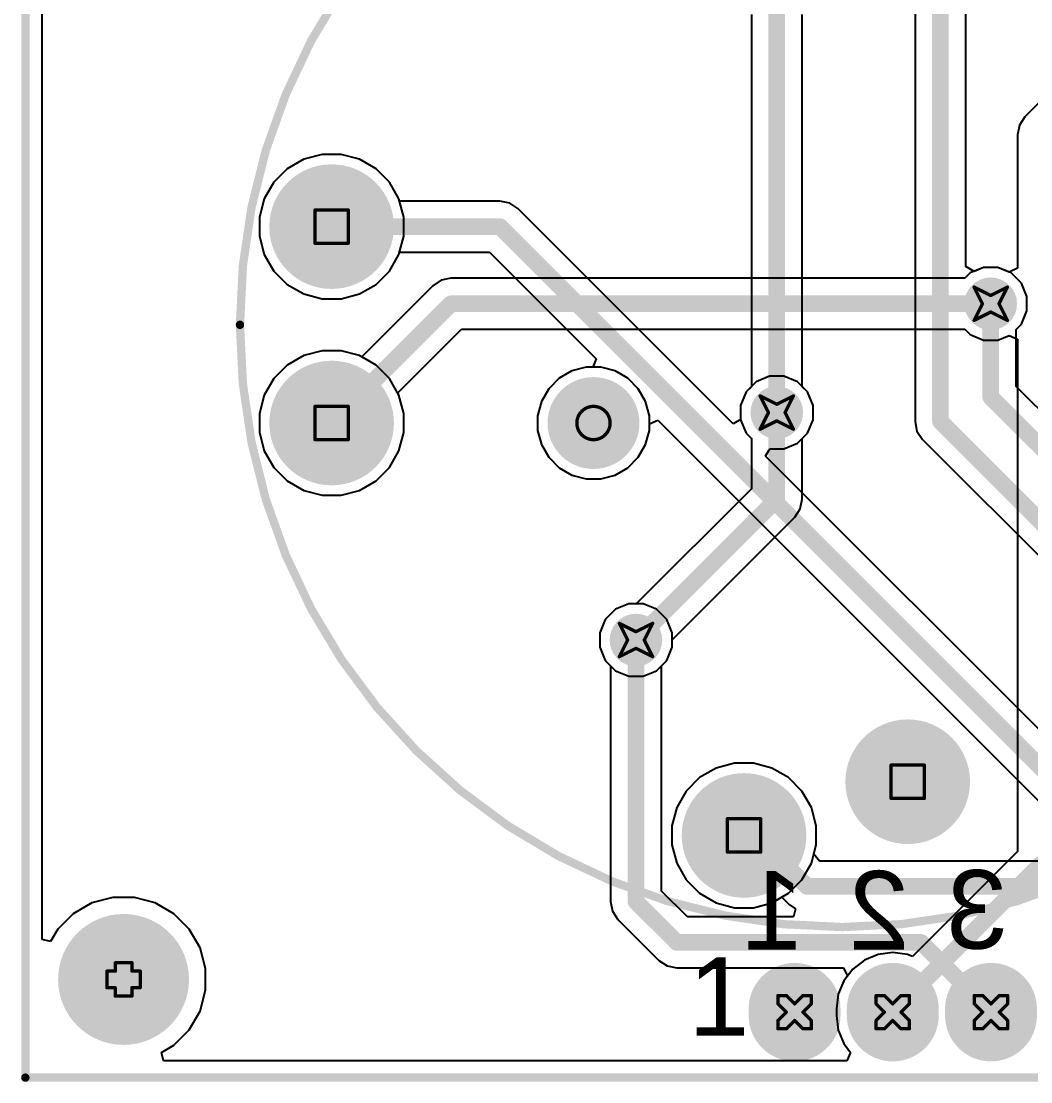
# Model space of a CAD drawing. Header units: inches. Extents: x 0 to 333, y -2 to 66.
# Drawn here: x -0.06 to 15.36, y -0.06 to 16.14 of the extents above; entities that cross this region are included whole.
import ezdxf

# ---------------------------------------------------------------- set-up
doc = ezdxf.new("R2010")
doc.units = ezdxf.units.IN
for name, color, linetype in [('Board Outline', 216, 'Continuous'), ('Bottom Layer', 5, 'Continuous'), ('Bottom Overlay', 54, 'Continuous'), ('Bottom Solder', 6, 'Continuous'), ('Drill Drawing', 1, 'Continuous'), ('Multi-Layer', 9, 'Continuous'), ('Pad Holes', 156, 'Continuous'), ('Top Layer', 1, 'Continuous'), ('Top Overlay', 2, 'Continuous'), ('Top Solder', 216, 'Continuous'), ('Via Holes', 16, 'Continuous')]:
    doc.layers.add(name, color=color, linetype=linetype)
doc.styles.add('Arial', font='', dxfattribs={"height": 0.2})
doc.styles.get('Arial').set_extended_font_data('Arial')

# ---------------------------------------------------------------- blocks, each defined once
blk = doc.blocks.new('RKJXT1F42001_2')
at = {"layer": 'Bottom Layer'}
h = blk.add_hatch(color=5, dxfattribs=at)
edge = h.paths.add_edge_path()
edge.add_arc((-7.8, 1.5), 0.85, 0, 360)
h = blk.add_hatch(color=5, dxfattribs=at)
edge = h.paths.add_edge_path()
edge.add_arc((-7.8, -1.5), 0.85, 0, 360)
h = blk.add_hatch(color=5, dxfattribs=at)
edge = h.paths.add_edge_path()
edge.add_arc((-3.8, -1.5), 0.6, 0, 360)
h = blk.add_hatch(color=5, dxfattribs=at)
edge = h.paths.add_edge_path()
edge.add_arc((1, -6.98), 0.85, 0, 360)
h = blk.add_hatch(color=5, dxfattribs=at)
edge = h.paths.add_edge_path()
edge.add_arc((-1.5, -7.8), 0.85, 0, 360)
at = {"layer": 'Bottom Solder'}
h = blk.add_hatch(color=6, dxfattribs=at)
edge = h.paths.add_edge_path()
edge.add_arc((-7.8, 1.5), 0.952, 0, 360)
h = blk.add_hatch(color=6, dxfattribs=at)
edge = h.paths.add_edge_path()
edge.add_arc((-7.8, -1.5), 0.952, 0, 360)
h = blk.add_hatch(color=6, dxfattribs=at)
edge = h.paths.add_edge_path()
edge.add_arc((-3.8, -1.5), 0.702, 0, 360)
h = blk.add_hatch(color=6, dxfattribs=at)
edge = h.paths.add_edge_path()
edge.add_arc((1, -6.98), 0.952, 0, 360)
h = blk.add_hatch(color=6, dxfattribs=at)
edge = h.paths.add_edge_path()
edge.add_arc((-1.5, -7.8), 0.952, 0, 360)
at = {"layer": 'Multi-Layer'}
h = blk.add_hatch(color=9, dxfattribs=at)
edge = h.paths.add_edge_path()
edge.add_arc((-7.8, 1.5), 0.85, 0, 360)
h = blk.add_hatch(color=9, dxfattribs=at)
edge = h.paths.add_edge_path()
edge.add_arc((-7.8, -1.5), 0.85, 0, 360)
h = blk.add_hatch(color=9, dxfattribs=at)
edge = h.paths.add_edge_path()
edge.add_arc((-3.8, -1.5), 0.6, 0, 360)
h = blk.add_hatch(color=9, dxfattribs=at)
edge = h.paths.add_edge_path()
edge.add_arc((1, -6.98), 0.85, 0, 360)
h = blk.add_hatch(color=9, dxfattribs=at)
edge = h.paths.add_edge_path()
edge.add_arc((-1.5, -7.8), 0.85, 0, 360)
at = {"layer": 'Pad Holes'}
h = blk.add_hatch(color=7, dxfattribs=at)
edge = h.paths.add_edge_path()
edge.add_arc((-7.8, 1.5), 0.6, 0, 360)
h = blk.add_hatch(color=7, dxfattribs=at)
edge = h.paths.add_edge_path()
edge.add_arc((-7.8, -1.5), 0.6, 0, 360)
h = blk.add_hatch(color=7, dxfattribs=at)
edge = h.paths.add_edge_path()
edge.add_arc((-3.8, -1.5), 0.6, 0, 360)
h = blk.add_hatch(color=7, dxfattribs=at)
edge = h.paths.add_edge_path()
edge.add_arc((1, -6.98), 0.6, 0, 360)
h = blk.add_hatch(color=7, dxfattribs=at)
edge = h.paths.add_edge_path()
edge.add_arc((-1.5, -7.8), 0.6, 0, 360)
at = {"layer": 'Top Layer'}
h = blk.add_hatch(color=1, dxfattribs=at)
edge = h.paths.add_edge_path()
edge.add_arc((-7.8, 1.5), 0.85, 0, 360)
h = blk.add_hatch(color=1, dxfattribs=at)
edge = h.paths.add_edge_path()
edge.add_arc((-7.8, -1.5), 0.85, 0, 360)
h = blk.add_hatch(color=1, dxfattribs=at)
edge = h.paths.add_edge_path()
edge.add_arc((-3.8, -1.5), 0.6, 0, 360)
h = blk.add_hatch(color=1, dxfattribs=at)
edge = h.paths.add_edge_path()
edge.add_arc((1, -6.98), 0.85, 0, 360)
h = blk.add_hatch(color=1, dxfattribs=at)
edge = h.paths.add_edge_path()
edge.add_arc((-1.5, -7.8), 0.85, 0, 360)
at = {"layer": 'Top Solder'}
h = blk.add_hatch(color=216, dxfattribs=at)
edge = h.paths.add_edge_path()
edge.add_arc((-7.8, 1.5), 0.952, 0, 360)
h = blk.add_hatch(color=216, dxfattribs=at)
edge = h.paths.add_edge_path()
edge.add_arc((-7.8, -1.5), 0.952, 0, 360)
h = blk.add_hatch(color=216, dxfattribs=at)
edge = h.paths.add_edge_path()
edge.add_arc((-3.8, -1.5), 0.702, 0, 360)
h = blk.add_hatch(color=216, dxfattribs=at)
edge = h.paths.add_edge_path()
edge.add_arc((1, -6.98), 0.952, 0, 360)
h = blk.add_hatch(color=216, dxfattribs=at)
edge = h.paths.add_edge_path()
edge.add_arc((-1.5, -7.8), 0.952, 0, 360)
at = {"layer": 'Top Overlay'}
for points, const_width in [([(9.2, 0, 1), (-9.2, 0, 1)], 0.127), ([(-9.232, 0, 1), (-9.168, 0, 1)], 0.0635)]:
    blk.add_lwpolyline(points, format="xyb", close=True, dxfattribs=dict(at, const_width=const_width))
blk = doc.blocks.new('0_5___T____P___6')
at = {"layer": 'Bottom Layer'}
h = blk.add_hatch(color=5, dxfattribs=at)
edge = h.paths.add_edge_path()
edge.add_arc((0, -0.05), 0.6, 180, 360)
edge.add_line((0.6, -0.05), (0.6, 0.05))
edge.add_arc((0, 0.05), 0.6, 0, 180)
edge.add_line((-0.6, 0.05), (-0.6, -0.05))
at = {"layer": 'Bottom Solder'}
h = blk.add_hatch(color=6, dxfattribs=at)
edge = h.paths.add_edge_path()
edge.add_arc((0, -0.05), 0.702, 180, 360)
edge.add_line((0.702, -0.05), (0.702, 0.05))
edge.add_arc((0, 0.05), 0.702, 0, 180)
edge.add_line((-0.702, 0.05), (-0.702, -0.05))
at = {"layer": 'Multi-Layer'}
h = blk.add_hatch(color=9, dxfattribs=at)
edge = h.paths.add_edge_path()
edge.add_arc((0, -0.05), 0.6, 180, 360)
edge.add_line((0.6, -0.05), (0.6, 0.05))
edge.add_arc((0, 0.05), 0.6, 0, 180)
edge.add_line((-0.6, 0.05), (-0.6, -0.05))
at = {"layer": 'Pad Holes'}
h = blk.add_hatch(color=7, dxfattribs=at)
edge = h.paths.add_edge_path()
edge.add_arc((0, 0), 0.4, 0, 360)
at = {"layer": 'Top Layer'}
h = blk.add_hatch(color=1, dxfattribs=at)
edge = h.paths.add_edge_path()
edge.add_arc((0, -0.05), 0.6, 180, 360)
edge.add_line((0.6, -0.05), (0.6, 0.05))
edge.add_arc((0, 0.05), 0.6, 0, 180)
edge.add_line((-0.6, 0.05), (-0.6, -0.05))
at = {"layer": 'Top Solder'}
h = blk.add_hatch(color=216, dxfattribs=at)
edge = h.paths.add_edge_path()
edge.add_arc((0, -0.05), 0.702, 180, 360)
edge.add_line((0.702, -0.05), (0.702, 0.05))
edge.add_arc((0, 0.05), 0.702, 0, 180)
edge.add_line((-0.702, 0.05), (-0.702, -0.05))
blk = doc.blocks.new('0_5___T____P___7')
at = {"layer": 'Bottom Layer'}
h = blk.add_hatch(color=5, dxfattribs=at)
edge = h.paths.add_edge_path()
edge.add_arc((0, -0.05), 0.6, 180, 360)
edge.add_line((0.6, -0.05), (0.6, 0.05))
edge.add_arc((0, 0.05), 0.6, 0, 180)
edge.add_line((-0.6, 0.05), (-0.6, -0.05))
at = {"layer": 'Bottom Solder'}
h = blk.add_hatch(color=6, dxfattribs=at)
edge = h.paths.add_edge_path()
edge.add_arc((0, -0.05), 0.702, 180, 360)
edge.add_line((0.702, -0.05), (0.702, 0.05))
edge.add_arc((0, 0.05), 0.702, 0, 180)
edge.add_line((-0.702, 0.05), (-0.702, -0.05))
at = {"layer": 'Multi-Layer'}
h = blk.add_hatch(color=9, dxfattribs=at)
edge = h.paths.add_edge_path()
edge.add_arc((0, -0.05), 0.6, 180, 360)
edge.add_line((0.6, -0.05), (0.6, 0.05))
edge.add_arc((0, 0.05), 0.6, 0, 180)
edge.add_line((-0.6, 0.05), (-0.6, -0.05))
at = {"layer": 'Pad Holes'}
h = blk.add_hatch(color=7, dxfattribs=at)
edge = h.paths.add_edge_path()
edge.add_arc((0, 0), 0.4, 0, 360)
at = {"layer": 'Top Layer'}
h = blk.add_hatch(color=1, dxfattribs=at)
edge = h.paths.add_edge_path()
edge.add_arc((0, -0.05), 0.6, 180, 360)
edge.add_line((0.6, -0.05), (0.6, 0.05))
edge.add_arc((0, 0.05), 0.6, 0, 180)
edge.add_line((-0.6, 0.05), (-0.6, -0.05))
at = {"layer": 'Top Solder'}
h = blk.add_hatch(color=216, dxfattribs=at)
edge = h.paths.add_edge_path()
edge.add_arc((0, -0.05), 0.702, 180, 360)
edge.add_line((0.702, -0.05), (0.702, 0.05))
edge.add_arc((0, 0.05), 0.702, 0, 180)
edge.add_line((-0.702, 0.05), (-0.702, -0.05))
blk = doc.blocks.new('0_5___T____P___8')
at = {"layer": 'Bottom Layer'}
h = blk.add_hatch(color=5, dxfattribs=at)
edge = h.paths.add_edge_path()
edge.add_arc((0, -0.05), 0.6, 180, 360)
edge.add_line((0.6, -0.05), (0.6, 0.05))
edge.add_arc((0, 0.05), 0.6, 0, 180)
edge.add_line((-0.6, 0.05), (-0.6, -0.05))
at = {"layer": 'Bottom Solder'}
h = blk.add_hatch(color=6, dxfattribs=at)
edge = h.paths.add_edge_path()
edge.add_arc((0, -0.05), 0.702, 180, 360)
edge.add_line((0.702, -0.05), (0.702, 0.05))
edge.add_arc((0, 0.05), 0.702, 0, 180)
edge.add_line((-0.702, 0.05), (-0.702, -0.05))
at = {"layer": 'Multi-Layer'}
h = blk.add_hatch(color=9, dxfattribs=at)
edge = h.paths.add_edge_path()
edge.add_arc((0, -0.05), 0.6, 180, 360)
edge.add_line((0.6, -0.05), (0.6, 0.05))
edge.add_arc((0, 0.05), 0.6, 0, 180)
edge.add_line((-0.6, 0.05), (-0.6, -0.05))
at = {"layer": 'Pad Holes'}
h = blk.add_hatch(color=7, dxfattribs=at)
edge = h.paths.add_edge_path()
edge.add_arc((0, 0), 0.4, 0, 360)
at = {"layer": 'Top Layer'}
h = blk.add_hatch(color=1, dxfattribs=at)
edge = h.paths.add_edge_path()
edge.add_arc((0, -0.05), 0.6, 180, 360)
edge.add_line((0.6, -0.05), (0.6, 0.05))
edge.add_arc((0, 0.05), 0.6, 0, 180)
edge.add_line((-0.6, 0.05), (-0.6, -0.05))
at = {"layer": 'Top Solder'}
h = blk.add_hatch(color=216, dxfattribs=at)
edge = h.paths.add_edge_path()
edge.add_arc((0, -0.05), 0.702, 180, 360)
edge.add_line((0.702, -0.05), (0.702, 0.05))
edge.add_arc((0, 0.05), 0.702, 0, 180)
edge.add_line((-0.702, 0.05), (-0.702, -0.05))

msp = doc.modelspace()

# ---------------------------------------------------------------- hatches: boundary and pattern name
at = {"layer": 'Bottom Layer'}
h = msp.add_hatch(color=5, dxfattribs=at)
edge = h.paths.add_edge_path()
edge.add_arc((14.746, 11.822), 0.3, 0, 360)
h = msp.add_hatch(color=5, dxfattribs=at)
edge = h.paths.add_edge_path()
edge.add_arc((11.478, 10.16), 0.3, 0, 360)
h = msp.add_hatch(color=5, dxfattribs=at)
edge = h.paths.add_edge_path()
edge.add_arc((9.327, 6.685), 0.3, 0, 360)
at = {"layer": 'Bottom Solder'}
h = msp.add_hatch(color=6, dxfattribs=at)
edge = h.paths.add_edge_path()
edge.add_arc((14.746, 11.822), 0.402, 0, 360)
h = msp.add_hatch(color=6, dxfattribs=at)
edge = h.paths.add_edge_path()
edge.add_arc((11.478, 10.16), 0.402, 0, 360)
h = msp.add_hatch(color=6, dxfattribs=at)
edge = h.paths.add_edge_path()
edge.add_arc((9.327, 6.685), 0.402, 0, 360)
h = msp.add_hatch(color=6, dxfattribs=at)
edge = h.paths.add_edge_path()
edge.add_arc((1.5, 0.738), 0.102, 180, 360)
edge.add_line((1.602, 0.738), (1.602, 2.262))
edge.add_arc((1.5, 2.262), 0.102, 0, 180)
edge.add_line((1.398, 2.262), (1.398, 0.738))
at = {"layer": 'Pad Holes'}
h = msp.add_hatch(color=7, dxfattribs=at)
edge = h.paths.add_edge_path()
edge.add_arc((1.5, 1.5), 1, 0, 360)
at = {"layer": 'Top Layer'}
h = msp.add_hatch(color=1, dxfattribs=at)
edge = h.paths.add_edge_path()
edge.add_arc((14.746, 11.822), 0.3, 0, 360)
h = msp.add_hatch(color=1, dxfattribs=at)
edge = h.paths.add_edge_path()
edge.add_arc((11.478, 10.16), 0.3, 0, 360)
h = msp.add_hatch(color=1, dxfattribs=at)
edge = h.paths.add_edge_path()
edge.add_arc((9.327, 6.685), 0.3, 0, 360)
at = {"layer": 'Top Solder'}
h = msp.add_hatch(color=216, dxfattribs=at)
edge = h.paths.add_edge_path()
edge.add_arc((14.746, 11.822), 0.402, 0, 360)
h = msp.add_hatch(color=216, dxfattribs=at)
edge = h.paths.add_edge_path()
edge.add_arc((11.478, 10.16), 0.402, 0, 360)
h = msp.add_hatch(color=216, dxfattribs=at)
edge = h.paths.add_edge_path()
edge.add_arc((9.327, 6.685), 0.402, 0, 360)
h = msp.add_hatch(color=216, dxfattribs=at)
edge = h.paths.add_edge_path()
edge.add_arc((1.5, 0.738), 0.102, 180, 360)
edge.add_line((1.602, 0.738), (1.602, 2.262))
edge.add_arc((1.5, 2.262), 0.102, 0, 180)
edge.add_line((1.398, 2.262), (1.398, 0.738))
at = {"layer": 'Via Holes'}
h = msp.add_hatch(color=7, dxfattribs=at)
edge = h.paths.add_edge_path()
edge.add_arc((14.746, 11.822), 0.15, 0, 360)
h = msp.add_hatch(color=7, dxfattribs=at)
edge = h.paths.add_edge_path()
edge.add_arc((11.478, 10.16), 0.15, 0, 360)
h = msp.add_hatch(color=7, dxfattribs=at)
edge = h.paths.add_edge_path()
edge.add_arc((9.327, 6.685), 0.15, 0, 360)

# ---------------------------------------------------------------- linework, layer by layer
at = {"layer": 'Board Outline', "const_width": 0.127}
for points in [[(0, 0), (0, 23)], [(0, 0), (37, 0)]]:
    msp.add_lwpolyline(points, dxfattribs=at)
at = {"layer": 'Board Outline', "const_width": 0.0635}
msp.add_lwpolyline([(-0.032, 0, 1), (0.032, 0, 1)], format="xyb", close=True, dxfattribs=at)
msp.add_lwpolyline([(-0.032, 0, 1), (0.032, 0, 1)], format="xyb", close=True, dxfattribs=at)
at = {"layer": 'Bottom Layer'}
for p, q in [((0.259, 2.112), (0.259, 20.888)), ((16.87, 16.277), (15.268, 14.675)), ((15.268, 14.675), (15.184, 14.549)), ((15.184, 14.549), (15.155, 14.4)), ((15.155, 14.4), (15.155, 12.363)), ((4.533, 14.104), (4.252, 14.029)), ((4.823, 14.104), (4.533, 14.104)), ((5.104, 14.029), (4.823, 14.104)), ((4.252, 14.029), (4, 13.883)), ((5.356, 13.883), (5.104, 14.029)), ((4, 13.883), (3.795, 13.678)), ((5.562, 13.678), (5.356, 13.883)), ((3.795, 13.678), (3.649, 13.426)), ((5.707, 13.426), (5.562, 13.678)), ((3.649, 13.426), (3.574, 13.145)), ((5.782, 13.145), (5.707, 13.426)), ((3.574, 13.145), (3.574, 12.855)), ((5.782, 12.855), (5.782, 13.145)), ((3.574, 12.855), (3.649, 12.574)), ((5.707, 12.574), (5.782, 12.855)), ((3.649, 12.574), (3.795, 12.322)), ((5.562, 12.322), (5.707, 12.574)), ((3.795, 12.322), (4, 12.117)), ((5.356, 12.117), (5.562, 12.322)), ((14.636, 12.376), (14.432, 12.292)), ((14.856, 12.376), (14.636, 12.376)), ((15.028, 12.305), (14.856, 12.376)), ((15.155, 12.363), (15.028, 12.305)), ((6.352, 12.181), (6.226, 12.097)), ((6.5, 12.211), (6.352, 12.181)), ((14.351, 12.211), (6.5, 12.211)), ((14.432, 12.292), (14.351, 12.211)), ((4, 12.117), (4.252, 11.971)), ((5.104, 11.971), (5.356, 12.117)), ((6.226, 12.097), (5.138, 11.009)), ((4.252, 11.971), (4.533, 11.896)), ((4.533, 11.896), (4.823, 11.896)), ((4.823, 11.896), (5.104, 11.971)), ((5.687, 10.46), (6.661, 11.434)), ((6.661, 11.434), (14.351, 11.434)), ((14.351, 11.434), (14.432, 11.352)), ((14.432, 11.352), (14.636, 11.268)), ((14.636, 11.268), (14.856, 11.268)), ((14.856, 11.268), (15.028, 11.339)), ((15.028, 11.339), (15.155, 11.281)), ((15.155, 11.281), (15.155, 3.454)), ((4.252, 11.029), (4, 10.883)), ((4.533, 11.104), (4.252, 11.029)), ((4.823, 11.104), (4.533, 11.104)), ((5.104, 11.029), (4.823, 11.104)), ((5.138, 11.009), (5.104, 11.029)), ((4, 10.883), (3.795, 10.678)), ((8.348, 10.796), (8.154, 10.683)), ((8.566, 10.854), (8.348, 10.796)), ((8.791, 10.854), (8.566, 10.854)), ((9.008, 10.796), (8.791, 10.854)), ((9.202, 10.683), (9.008, 10.796)), ((11.368, 10.714), (11.164, 10.63)), ((11.588, 10.714), (11.368, 10.714)), ((11.792, 10.63), (11.588, 10.714)), ((3.795, 10.678), (3.649, 10.426)), ((8.154, 10.683), (7.995, 10.524)), ((9.361, 10.524), (9.202, 10.683)), ((11.164, 10.63), (11.008, 10.474)), ((11.948, 10.474), (11.792, 10.63)), ((3.649, 10.426), (3.574, 10.145)), ((5.707, 10.426), (5.687, 10.46)), ((5.782, 10.145), (5.707, 10.426)), ((7.995, 10.524), (7.882, 10.33)), ((9.474, 10.33), (9.361, 10.524)), ((11.008, 10.474), (10.924, 10.27)), ((12.032, 10.27), (11.948, 10.474)), ((7.882, 10.33), (7.824, 10.112)), ((9.532, 10.112), (9.474, 10.33)), ((10.924, 10.27), (10.924, 10.05)), ((12.032, 10.05), (12.032, 10.27)), ((3.574, 10.145), (3.574, 9.855)), ((5.782, 9.855), (5.782, 10.145)), ((7.824, 10.112), (7.824, 9.888)), ((9.532, 9.888), (9.532, 10.112)), ((10.924, 10.05), (11.008, 9.846)), ((11.948, 9.846), (12.032, 10.05)), ((7.824, 9.888), (7.882, 9.67)), ((9.474, 9.67), (9.532, 9.888)), ((3.574, 9.855), (3.649, 9.574)), ((5.707, 9.574), (5.782, 9.855)), ((11.008, 9.846), (11.09, 9.765)), ((11.09, 9.765), (11.09, 8.997)), ((11.867, 9.765), (11.948, 9.846)), ((11.867, 8.836), (11.867, 9.765)), ((3.649, 9.574), (3.795, 9.322)), ((5.562, 9.322), (5.707, 9.574)), ((7.882, 9.67), (7.995, 9.476)), ((9.361, 9.476), (9.474, 9.67)), ((7.995, 9.476), (8.154, 9.317)), ((9.202, 9.317), (9.361, 9.476)), ((3.795, 9.322), (4, 9.117)), ((5.356, 9.117), (5.562, 9.322)), ((8.154, 9.317), (8.348, 9.204)), ((9.008, 9.204), (9.202, 9.317)), ((4, 9.117), (4.252, 8.971)), ((5.104, 8.971), (5.356, 9.117)), ((8.348, 9.204), (8.566, 9.146)), ((8.566, 9.146), (8.791, 9.146)), ((8.791, 9.146), (9.008, 9.204)), ((4.252, 8.971), (4.533, 8.896)), ((4.823, 8.896), (5.104, 8.971)), ((11.09, 8.997), (9.332, 7.239)), ((4.533, 8.896), (4.823, 8.896)), ((11.837, 8.687), (11.867, 8.836)), ((11.753, 8.561), (11.837, 8.687)), ((9.881, 6.69), (11.753, 8.561)), ((9.013, 7.155), (8.857, 6.999)), ((9.217, 7.239), (9.013, 7.155)), ((9.332, 7.239), (9.217, 7.239)), ((8.857, 6.999), (8.773, 6.795)), ((8.773, 6.795), (8.773, 6.575)), ((9.881, 6.575), (9.881, 6.69)), ((8.773, 6.575), (8.857, 6.371)), ((9.797, 6.371), (9.881, 6.575)), ((8.857, 6.371), (9.013, 6.215)), ((9.641, 6.215), (9.797, 6.371)), ((9.013, 6.215), (9.217, 6.131)), ((9.437, 6.131), (9.641, 6.215)), ((9.217, 6.131), (9.437, 6.131)), ((10.552, 4.729), (10.3, 4.583)), ((10.833, 4.804), (10.552, 4.729)), ((11.123, 4.804), (10.833, 4.804)), ((11.404, 4.729), (11.123, 4.804)), ((11.656, 4.583), (11.404, 4.729)), ((10.3, 4.583), (10.095, 4.378)), ((11.862, 4.378), (11.656, 4.583)), ((10.095, 4.378), (9.949, 4.126)), ((12.007, 4.126), (11.862, 4.378)), ((9.949, 4.126), (9.874, 3.845)), ((12.082, 3.845), (12.007, 4.126)), ((9.874, 3.845), (9.874, 3.555)), ((12.082, 3.555), (12.082, 3.845)), ((9.874, 3.555), (9.949, 3.274)), ((12.007, 3.274), (12.082, 3.555)), ((15.155, 3.454), (13.551, 1.85)), ((9.949, 3.274), (10.095, 3.022)), ((11.862, 3.022), (12.007, 3.274)), ((10.095, 3.022), (10.3, 2.817)), ((11.656, 2.817), (11.862, 3.022)), ((10.3, 2.817), (10.552, 2.671)), ((11.404, 2.671), (11.656, 2.817)), ((1.016, 2.669), (0.73, 2.503)), ((1.335, 2.754), (1.016, 2.669)), ((1.665, 2.754), (1.335, 2.754)), ((1.984, 2.669), (1.665, 2.754)), ((2.27, 2.503), (1.984, 2.669)), ((10.552, 2.671), (10.833, 2.596)), ((10.833, 2.596), (11.123, 2.596)), ((11.123, 2.596), (11.404, 2.671)), ((0.73, 2.503), (0.497, 2.27)), ((2.503, 2.27), (2.27, 2.503)), ((0.497, 2.27), (0.386, 2.078)), ((2.669, 1.984), (2.503, 2.27)), ((0.386, 2.078), (0.259, 2.112)), ((2.754, 1.665), (2.669, 1.984)), ((12.819, 1.796), (12.641, 1.659)), ((13.027, 1.882), (12.819, 1.796)), ((13.25, 1.911), (13.027, 1.882)), ((13.473, 1.882), (13.25, 1.911)), ((13.551, 1.85), (13.473, 1.882)), ((2.754, 1.335), (2.754, 1.665)), ((12.641, 1.659), (12.504, 1.481)), ((12.504, 1.481), (12.418, 1.273)), ((2.669, 1.016), (2.754, 1.335)), ((12.418, 1.273), (12.389, 1.05)), ((2.503, 0.73), (2.669, 1.016)), ((12.389, 1.05), (12.389, 0.95)), ((12.389, 0.95), (12.418, 0.727)), ((2.27, 0.497), (2.503, 0.73)), ((12.418, 0.727), (12.504, 0.519)), ((2.078, 0.386), (2.27, 0.497)), ((12.504, 0.519), (12.606, 0.386)), ((2.112, 0.259), (2.078, 0.386)), ((12.606, 0.386), (12.548, 0.259)), ((12.548, 0.259), (2.112, 0.259))]:
    msp.add_line(p, q, dxfattribs=at)
at = {"layer": 'Bottom Layer', "const_width": 0.254}
for points in [[(4.678, 10), (6.5, 11.822)], [(6.5, 11.822), (14.746, 11.822)], [(11.478, 8.836), (11.478, 10.16)], [(9.327, 6.685), (11.478, 8.836)], [(13.25, 1), (15.543, 3.293)]]:
    msp.add_lwpolyline(points, dxfattribs=at)
at = {"layer": 'Bottom Layer', "const_width": 0.127}
for points in [[(6.437, 11.822, 1), (6.564, 11.822, 1)], [(6.437, 11.822, 1), (6.564, 11.822, 1)], [(14.682, 11.822, 1), (14.809, 11.822, 1)], [(11.415, 10.16, 1), (11.542, 10.16, 1)], [(4.615, 10, 1), (4.742, 10, 1)], [(11.415, 8.836, 1), (11.542, 8.836, 1)], [(11.415, 8.836, 1), (11.542, 8.836, 1)], [(9.263, 6.685, 1), (9.39, 6.685, 1)], [(13.186, 1, 1), (13.313, 1, 1)]]:
    msp.add_lwpolyline(points, format="xyb", close=True, dxfattribs=at)
at = {"layer": 'Drill Drawing', "const_width": 0.0508}
for points in [[(4.424, 13.254), (4.932, 13.254)], [(4.424, 12.746), (4.424, 13.254)], [(4.932, 12.746), (4.932, 13.254)], [(4.424, 12.746), (4.932, 12.746)], [(14.492, 12.076), (14.746, 11.949)], [(14.492, 12.076), (14.619, 11.822)], [(14.746, 11.949), (15, 12.076)], [(14.873, 11.822), (15, 12.076)], [(14.492, 11.568), (14.619, 11.822)], [(14.873, 11.822), (15, 11.568)], [(14.492, 11.568), (14.746, 11.695)], [(14.746, 11.695), (15, 11.568)], [(11.224, 10.414), (11.478, 10.287)], [(11.224, 10.414), (11.351, 10.16)], [(11.478, 10.287), (11.732, 10.414)], [(11.605, 10.16), (11.732, 10.414)], [(4.424, 10.254), (4.932, 10.254)], [(4.424, 9.746), (4.424, 10.254)], [(4.932, 9.746), (4.932, 10.254)], [(11.224, 9.906), (11.351, 10.16)], [(11.224, 9.906), (11.478, 10.033)], [(11.478, 10.033), (11.732, 9.906)], [(11.605, 10.16), (11.732, 9.906)], [(4.424, 9.746), (4.932, 9.746)], [(9.073, 6.939), (9.327, 6.812)], [(9.073, 6.939), (9.2, 6.685)], [(9.327, 6.812), (9.581, 6.939)], [(9.454, 6.685), (9.581, 6.939)], [(9.073, 6.431), (9.2, 6.685)], [(9.454, 6.685), (9.581, 6.431)], [(9.073, 6.431), (9.327, 6.558)], [(9.327, 6.558), (9.581, 6.431)], [(13.224, 4.774), (13.732, 4.774)], [(13.224, 4.266), (13.224, 4.774)], [(13.732, 4.266), (13.732, 4.774)], [(13.224, 4.266), (13.732, 4.266)], [(10.724, 3.954), (11.232, 3.954)], [(10.724, 3.446), (10.724, 3.954)], [(11.232, 3.446), (11.232, 3.954)], [(10.724, 3.446), (11.232, 3.446)], [(1.246, 1.373), (1.246, 1.627)], [(1.246, 1.627), (1.373, 1.627)], [(1.373, 1.627), (1.373, 1.754)], [(1.373, 1.754), (1.627, 1.754)], [(1.627, 1.627), (1.627, 1.754)], [(1.627, 1.627), (1.754, 1.627)], [(1.754, 1.373), (1.754, 1.627)], [(1.246, 1.373), (1.373, 1.373)], [(1.373, 1.246), (1.373, 1.373)], [(1.627, 1.373), (1.754, 1.373)], [(1.627, 1.246), (1.627, 1.373)], [(1.373, 1.246), (1.627, 1.246)], [(11.496, 1.127), (11.496, 1.254)], [(11.496, 1.254), (11.623, 1.254)], [(11.496, 1.127), (11.623, 1)], [(11.623, 1.254), (11.75, 1.127)], [(11.75, 1.127), (11.877, 1.254)], [(11.877, 1.254), (12.004, 1.254)], [(11.877, 1), (12.004, 1.127)], [(12.004, 1.127), (12.004, 1.254)], [(12.996, 1.127), (12.996, 1.254)], [(12.996, 1.254), (13.123, 1.254)], [(12.996, 1.127), (13.123, 1)], [(13.123, 1.254), (13.25, 1.127)], [(13.25, 1.127), (13.377, 1.254)], [(13.377, 1.254), (13.504, 1.254)], [(13.377, 1), (13.504, 1.127)], [(13.504, 1.127), (13.504, 1.254)], [(14.496, 1.127), (14.496, 1.254)], [(14.496, 1.254), (14.623, 1.254)], [(14.496, 1.127), (14.623, 1)], [(14.623, 1.254), (14.75, 1.127)], [(14.75, 1.127), (14.877, 1.254)], [(14.877, 1.254), (15.004, 1.254)], [(14.877, 1), (15.004, 1.127)], [(15.004, 1.127), (15.004, 1.254)], [(11.496, 0.873), (11.623, 1)], [(11.877, 1), (12.004, 0.873)], [(12.996, 0.873), (13.123, 1)], [(13.377, 1), (13.504, 0.873)], [(14.496, 0.873), (14.623, 1)], [(14.877, 1), (15.004, 0.873)], [(11.496, 0.746), (11.496, 0.873)], [(11.623, 0.746), (11.75, 0.873)], [(11.75, 0.873), (11.877, 0.746)], [(12.004, 0.746), (12.004, 0.873)], [(12.996, 0.746), (12.996, 0.873)], [(13.123, 0.746), (13.25, 0.873)], [(13.25, 0.873), (13.377, 0.746)], [(13.504, 0.746), (13.504, 0.873)], [(14.496, 0.746), (14.496, 0.873)], [(14.623, 0.746), (14.75, 0.873)], [(14.75, 0.873), (14.877, 0.746)], [(15.004, 0.746), (15.004, 0.873)], [(11.496, 0.746), (11.623, 0.746)], [(11.877, 0.746), (12.004, 0.746)], [(12.996, 0.746), (13.123, 0.746)], [(13.377, 0.746), (13.504, 0.746)], [(14.496, 0.746), (14.623, 0.746)], [(14.877, 0.746), (15.004, 0.746)]]:
    msp.add_lwpolyline(points, dxfattribs=at)
at = {"layer": 'Drill Drawing'}
for points, const_width in [([(4.411, 13.254, 1), (4.437, 13.254, 1)], 0.0254), ([(4.411, 13.254, 1), (4.437, 13.254, 1)], 0.0254), ([(4.919, 13.254, 1), (4.945, 13.254, 1)], 0.0254), ([(4.919, 13.254, 1), (4.945, 13.254, 1)], 0.0254), ([(4.411, 12.746, 1), (4.437, 12.746, 1)], 0.0254), ([(4.411, 12.746, 1), (4.437, 12.746, 1)], 0.0254), ([(4.919, 12.746, 1), (4.945, 12.746, 1)], 0.0254), ([(4.919, 12.746, 1), (4.945, 12.746, 1)], 0.0254), ([(14.479, 12.076, 1), (14.505, 12.076, 1)], 0.0254), ([(14.479, 12.076, 1), (14.505, 12.076, 1)], 0.0254), ([(14.987, 12.076, 1), (15.013, 12.076, 1)], 0.0254), ([(14.987, 12.076, 1), (15.013, 12.076, 1)], 0.0254), ([(14.606, 11.822, 1), (14.632, 11.822, 1)], 0.0254), ([(14.606, 11.822, 1), (14.632, 11.822, 1)], 0.0254), ([(14.733, 11.949, 1), (14.759, 11.949, 1)], 0.0254), ([(14.733, 11.949, 1), (14.759, 11.949, 1)], 0.0254), ([(14.86, 11.822, 1), (14.886, 11.822, 1)], 0.0254), ([(14.86, 11.822, 1), (14.886, 11.822, 1)], 0.0254), ([(14.733, 11.695, 1), (14.759, 11.695, 1)], 0.0254), ([(14.733, 11.695, 1), (14.759, 11.695, 1)], 0.0254), ([(14.479, 11.568, 1), (14.505, 11.568, 1)], 0.0254), ([(14.479, 11.568, 1), (14.505, 11.568, 1)], 0.0254), ([(14.987, 11.568, 1), (15.013, 11.568, 1)], 0.0254), ([(14.987, 11.568, 1), (15.013, 11.568, 1)], 0.0254), ([(11.211, 10.414, 1), (11.237, 10.414, 1)], 0.0254), ([(11.211, 10.414, 1), (11.237, 10.414, 1)], 0.0254), ([(11.719, 10.414, 1), (11.745, 10.414, 1)], 0.0254), ([(11.719, 10.414, 1), (11.745, 10.414, 1)], 0.0254), ([(4.411, 10.254, 1), (4.437, 10.254, 1)], 0.0254), ([(4.411, 10.254, 1), (4.437, 10.254, 1)], 0.0254), ([(4.919, 10.254, 1), (4.945, 10.254, 1)], 0.0254), ([(4.919, 10.254, 1), (4.945, 10.254, 1)], 0.0254), ([(8.932, 10, 1), (8.424, 10, 1)], 0.0508), ([(11.465, 10.287, 1), (11.491, 10.287, 1)], 0.0254), ([(11.465, 10.287, 1), (11.491, 10.287, 1)], 0.0254), ([(11.338, 10.16, 1), (11.364, 10.16, 1)], 0.0254), ([(11.338, 10.16, 1), (11.364, 10.16, 1)], 0.0254), ([(11.465, 10.033, 1), (11.491, 10.033, 1)], 0.0254), ([(11.465, 10.033, 1), (11.491, 10.033, 1)], 0.0254), ([(11.592, 10.16, 1), (11.618, 10.16, 1)], 0.0254), ([(11.592, 10.16, 1), (11.618, 10.16, 1)], 0.0254), ([(8.411, 10, 1), (8.437, 10, 1)], 0.0254), ([(8.919, 10, 1), (8.945, 10, 1)], 0.0254), ([(11.211, 9.906, 1), (11.237, 9.906, 1)], 0.0254), ([(11.211, 9.906, 1), (11.237, 9.906, 1)], 0.0254), ([(11.719, 9.906, 1), (11.745, 9.906, 1)], 0.0254), ([(11.719, 9.906, 1), (11.745, 9.906, 1)], 0.0254), ([(4.411, 9.746, 1), (4.437, 9.746, 1)], 0.0254), ([(4.411, 9.746, 1), (4.437, 9.746, 1)], 0.0254), ([(4.919, 9.746, 1), (4.945, 9.746, 1)], 0.0254), ([(4.919, 9.746, 1), (4.945, 9.746, 1)], 0.0254), ([(9.06, 6.939, 1), (9.086, 6.939, 1)], 0.0254), ([(9.06, 6.939, 1), (9.086, 6.939, 1)], 0.0254), ([(9.314, 6.812, 1), (9.34, 6.812, 1)], 0.0254), ([(9.314, 6.812, 1), (9.34, 6.812, 1)], 0.0254), ([(9.568, 6.939, 1), (9.594, 6.939, 1)], 0.0254), ([(9.568, 6.939, 1), (9.594, 6.939, 1)], 0.0254), ([(9.187, 6.685, 1), (9.213, 6.685, 1)], 0.0254), ([(9.187, 6.685, 1), (9.213, 6.685, 1)], 0.0254), ([(9.441, 6.685, 1), (9.467, 6.685, 1)], 0.0254), ([(9.441, 6.685, 1), (9.467, 6.685, 1)], 0.0254), ([(9.314, 6.558, 1), (9.34, 6.558, 1)], 0.0254), ([(9.314, 6.558, 1), (9.34, 6.558, 1)], 0.0254), ([(9.06, 6.431, 1), (9.086, 6.431, 1)], 0.0254), ([(9.06, 6.431, 1), (9.086, 6.431, 1)], 0.0254), ([(9.568, 6.431, 1), (9.594, 6.431, 1)], 0.0254), ([(9.568, 6.431, 1), (9.594, 6.431, 1)], 0.0254), ([(13.211, 4.774, 1), (13.237, 4.774, 1)], 0.0254), ([(13.211, 4.774, 1), (13.237, 4.774, 1)], 0.0254), ([(13.719, 4.774, 1), (13.745, 4.774, 1)], 0.0254), ([(13.719, 4.774, 1), (13.745, 4.774, 1)], 0.0254), ([(13.211, 4.266, 1), (13.237, 4.266, 1)], 0.0254), ([(13.211, 4.266, 1), (13.237, 4.266, 1)], 0.0254), ([(13.719, 4.266, 1), (13.745, 4.266, 1)], 0.0254), ([(13.719, 4.266, 1), (13.745, 4.266, 1)], 0.0254), ([(10.711, 3.954, 1), (10.737, 3.954, 1)], 0.0254), ([(10.711, 3.954, 1), (10.737, 3.954, 1)], 0.0254), ([(11.219, 3.954, 1), (11.245, 3.954, 1)], 0.0254), ([(11.219, 3.954, 1), (11.245, 3.954, 1)], 0.0254), ([(10.711, 3.446, 1), (10.737, 3.446, 1)], 0.0254), ([(10.711, 3.446, 1), (10.737, 3.446, 1)], 0.0254), ([(11.219, 3.446, 1), (11.245, 3.446, 1)], 0.0254), ([(11.219, 3.446, 1), (11.245, 3.446, 1)], 0.0254), ([(1.233, 1.627, 1), (1.259, 1.627, 1)], 0.0254), ([(1.233, 1.627, 1), (1.259, 1.627, 1)], 0.0254), ([(1.36, 1.754, 1), (1.386, 1.754, 1)], 0.0254), ([(1.36, 1.754, 1), (1.386, 1.754, 1)], 0.0254), ([(1.36, 1.627, 1), (1.386, 1.627, 1)], 0.0254), ([(1.36, 1.627, 1), (1.386, 1.627, 1)], 0.0254), ([(1.614, 1.754, 1), (1.64, 1.754, 1)], 0.0254), ([(1.614, 1.754, 1), (1.64, 1.754, 1)], 0.0254), ([(1.614, 1.627, 1), (1.64, 1.627, 1)], 0.0254), ([(1.614, 1.627, 1), (1.64, 1.627, 1)], 0.0254), ([(1.741, 1.627, 1), (1.767, 1.627, 1)], 0.0254), ([(1.741, 1.627, 1), (1.767, 1.627, 1)], 0.0254), ([(1.233, 1.373, 1), (1.259, 1.373, 1)], 0.0254), ([(1.233, 1.373, 1), (1.259, 1.373, 1)], 0.0254), ([(1.36, 1.373, 1), (1.386, 1.373, 1)], 0.0254), ([(1.36, 1.373, 1), (1.386, 1.373, 1)], 0.0254), ([(1.614, 1.373, 1), (1.64, 1.373, 1)], 0.0254), ([(1.614, 1.373, 1), (1.64, 1.373, 1)], 0.0254), ([(1.741, 1.373, 1), (1.767, 1.373, 1)], 0.0254), ([(1.741, 1.373, 1), (1.767, 1.373, 1)], 0.0254), ([(1.36, 1.246, 1), (1.386, 1.246, 1)], 0.0254), ([(1.36, 1.246, 1), (1.386, 1.246, 1)], 0.0254), ([(1.614, 1.246, 1), (1.64, 1.246, 1)], 0.0254), ([(1.614, 1.246, 1), (1.64, 1.246, 1)], 0.0254), ([(11.483, 1.254, 1), (11.509, 1.254, 1)], 0.0254), ([(11.483, 1.254, 1), (11.509, 1.254, 1)], 0.0254), ([(11.483, 1.127, 1), (11.509, 1.127, 1)], 0.0254), ([(11.483, 1.127, 1), (11.509, 1.127, 1)], 0.0254), ([(11.61, 1.254, 1), (11.636, 1.254, 1)], 0.0254), ([(11.61, 1.254, 1), (11.636, 1.254, 1)], 0.0254), ([(11.737, 1.127, 1), (11.763, 1.127, 1)], 0.0254), ([(11.737, 1.127, 1), (11.763, 1.127, 1)], 0.0254), ([(11.864, 1.254, 1), (11.89, 1.254, 1)], 0.0254), ([(11.864, 1.254, 1), (11.89, 1.254, 1)], 0.0254), ([(11.991, 1.254, 1), (12.017, 1.254, 1)], 0.0254), ([(11.991, 1.254, 1), (12.017, 1.254, 1)], 0.0254), ([(11.991, 1.127, 1), (12.017, 1.127, 1)], 0.0254), ([(11.991, 1.127, 1), (12.017, 1.127, 1)], 0.0254), ([(12.983, 1.254, 1), (13.009, 1.254, 1)], 0.0254), ([(12.983, 1.254, 1), (13.009, 1.254, 1)], 0.0254), ([(12.983, 1.127, 1), (13.009, 1.127, 1)], 0.0254), ([(12.983, 1.127, 1), (13.009, 1.127, 1)], 0.0254), ([(13.11, 1.254, 1), (13.136, 1.254, 1)], 0.0254), ([(13.11, 1.254, 1), (13.136, 1.254, 1)], 0.0254), ([(13.237, 1.127, 1), (13.263, 1.127, 1)], 0.0254), ([(13.237, 1.127, 1), (13.263, 1.127, 1)], 0.0254), ([(13.364, 1.254, 1), (13.39, 1.254, 1)], 0.0254), ([(13.364, 1.254, 1), (13.39, 1.254, 1)], 0.0254), ([(13.491, 1.254, 1), (13.517, 1.254, 1)], 0.0254), ([(13.491, 1.254, 1), (13.517, 1.254, 1)], 0.0254), ([(13.491, 1.127, 1), (13.517, 1.127, 1)], 0.0254), ([(13.491, 1.127, 1), (13.517, 1.127, 1)], 0.0254), ([(14.483, 1.254, 1), (14.509, 1.254, 1)], 0.0254), ([(14.483, 1.254, 1), (14.509, 1.254, 1)], 0.0254), ([(14.483, 1.127, 1), (14.509, 1.127, 1)], 0.0254), ([(14.483, 1.127, 1), (14.509, 1.127, 1)], 0.0254), ([(14.61, 1.254, 1), (14.636, 1.254, 1)], 0.0254), ([(14.61, 1.254, 1), (14.636, 1.254, 1)], 0.0254), ([(14.737, 1.127, 1), (14.763, 1.127, 1)], 0.0254), ([(14.737, 1.127, 1), (14.763, 1.127, 1)], 0.0254), ([(14.864, 1.254, 1), (14.89, 1.254, 1)], 0.0254), ([(14.864, 1.254, 1), (14.89, 1.254, 1)], 0.0254), ([(14.991, 1.254, 1), (15.017, 1.254, 1)], 0.0254), ([(14.991, 1.254, 1), (15.017, 1.254, 1)], 0.0254), ([(14.991, 1.127, 1), (15.017, 1.127, 1)], 0.0254), ([(14.991, 1.127, 1), (15.017, 1.127, 1)], 0.0254), ([(11.61, 1, 1), (11.636, 1, 1)], 0.0254), ([(11.61, 1, 1), (11.636, 1, 1)], 0.0254), ([(11.864, 1, 1), (11.89, 1, 1)], 0.0254), ([(11.864, 1, 1), (11.89, 1, 1)], 0.0254), ([(13.11, 1, 1), (13.136, 1, 1)], 0.0254), ([(13.11, 1, 1), (13.136, 1, 1)], 0.0254), ([(13.364, 1, 1), (13.39, 1, 1)], 0.0254), ([(13.364, 1, 1), (13.39, 1, 1)], 0.0254), ([(14.61, 1, 1), (14.636, 1, 1)], 0.0254), ([(14.61, 1, 1), (14.636, 1, 1)], 0.0254), ([(14.864, 1, 1), (14.89, 1, 1)], 0.0254), ([(14.864, 1, 1), (14.89, 1, 1)], 0.0254), ([(11.483, 0.873, 1), (11.509, 0.873, 1)], 0.0254), ([(11.483, 0.873, 1), (11.509, 0.873, 1)], 0.0254), ([(11.737, 0.873, 1), (11.763, 0.873, 1)], 0.0254), ([(11.737, 0.873, 1), (11.763, 0.873, 1)], 0.0254), ([(11.991, 0.873, 1), (12.017, 0.873, 1)], 0.0254), ([(11.991, 0.873, 1), (12.017, 0.873, 1)], 0.0254), ([(12.983, 0.873, 1), (13.009, 0.873, 1)], 0.0254), ([(12.983, 0.873, 1), (13.009, 0.873, 1)], 0.0254), ([(13.237, 0.873, 1), (13.263, 0.873, 1)], 0.0254), ([(13.237, 0.873, 1), (13.263, 0.873, 1)], 0.0254), ([(13.491, 0.873, 1), (13.517, 0.873, 1)], 0.0254), ([(13.491, 0.873, 1), (13.517, 0.873, 1)], 0.0254), ([(14.483, 0.873, 1), (14.509, 0.873, 1)], 0.0254), ([(14.483, 0.873, 1), (14.509, 0.873, 1)], 0.0254), ([(14.737, 0.873, 1), (14.763, 0.873, 1)], 0.0254), ([(14.737, 0.873, 1), (14.763, 0.873, 1)], 0.0254), ([(14.991, 0.873, 1), (15.017, 0.873, 1)], 0.0254), ([(14.991, 0.873, 1), (15.017, 0.873, 1)], 0.0254), ([(11.483, 0.746, 1), (11.509, 0.746, 1)], 0.0254), ([(11.483, 0.746, 1), (11.509, 0.746, 1)], 0.0254), ([(11.61, 0.746, 1), (11.636, 0.746, 1)], 0.0254), ([(11.61, 0.746, 1), (11.636, 0.746, 1)], 0.0254), ([(11.864, 0.746, 1), (11.89, 0.746, 1)], 0.0254), ([(11.864, 0.746, 1), (11.89, 0.746, 1)], 0.0254), ([(11.991, 0.746, 1), (12.017, 0.746, 1)], 0.0254), ([(11.991, 0.746, 1), (12.017, 0.746, 1)], 0.0254), ([(12.983, 0.746, 1), (13.009, 0.746, 1)], 0.0254), ([(12.983, 0.746, 1), (13.009, 0.746, 1)], 0.0254), ([(13.11, 0.746, 1), (13.136, 0.746, 1)], 0.0254), ([(13.11, 0.746, 1), (13.136, 0.746, 1)], 0.0254), ([(13.364, 0.746, 1), (13.39, 0.746, 1)], 0.0254), ([(13.364, 0.746, 1), (13.39, 0.746, 1)], 0.0254), ([(13.491, 0.746, 1), (13.517, 0.746, 1)], 0.0254), ([(13.491, 0.746, 1), (13.517, 0.746, 1)], 0.0254), ([(14.483, 0.746, 1), (14.509, 0.746, 1)], 0.0254), ([(14.483, 0.746, 1), (14.509, 0.746, 1)], 0.0254), ([(14.61, 0.746, 1), (14.636, 0.746, 1)], 0.0254), ([(14.61, 0.746, 1), (14.636, 0.746, 1)], 0.0254), ([(14.864, 0.746, 1), (14.89, 0.746, 1)], 0.0254), ([(14.864, 0.746, 1), (14.89, 0.746, 1)], 0.0254), ([(14.991, 0.746, 1), (15.017, 0.746, 1)], 0.0254), ([(14.991, 0.746, 1), (15.017, 0.746, 1)], 0.0254)]:
    msp.add_lwpolyline(points, format="xyb", close=True, dxfattribs=dict(at, const_width=const_width))
at = {"layer": 'Top Layer'}
for p, q in [((0.259, 2.112), (0.259, 20.888)), ((13.59, 18.261), (13.59, 10.025)), ((14.367, 12.392), (14.367, 18.261)), ((11.09, 16.241), (11.09, 10.555)), ((11.867, 10.555), (11.867, 16.241)), ((4.533, 14.104), (4.252, 14.029)), ((4.823, 14.104), (4.533, 14.104)), ((5.104, 14.029), (4.823, 14.104)), ((4.252, 14.029), (4, 13.883)), ((5.356, 13.883), (5.104, 14.029)), ((4, 13.883), (3.795, 13.678)), ((5.562, 13.678), (5.356, 13.883)), ((3.795, 13.678), (3.649, 13.426)), ((5.707, 13.426), (5.562, 13.678)), ((3.649, 13.426), (3.574, 13.145)), ((5.717, 13.388), (5.707, 13.426)), ((7.25, 13.388), (5.717, 13.388)), ((7.399, 13.359), (7.25, 13.388)), ((7.525, 13.275), (7.399, 13.359)), ((3.574, 13.145), (3.574, 12.855)), ((10.813, 9.986), (7.525, 13.275)), ((3.574, 12.855), (3.649, 12.574)), ((3.649, 12.574), (3.795, 12.322)), ((5.562, 12.322), (5.707, 12.574)), ((5.707, 12.574), (5.717, 12.612)), ((5.717, 12.612), (7.089, 12.612)), ((7.089, 12.612), (8.72, 10.981)), ((3.795, 12.322), (4, 12.117)), ((5.356, 12.117), (5.562, 12.322)), ((14.494, 12.317), (14.367, 12.392)), ((14.636, 12.376), (14.494, 12.317)), ((14.856, 12.376), (14.636, 12.376)), ((15.06, 12.292), (14.856, 12.376)), ((15.216, 12.136), (15.06, 12.292)), ((4, 12.117), (4.252, 11.971)), ((5.104, 11.971), (5.356, 12.117)), ((15.3, 11.932), (15.216, 12.136)), ((4.252, 11.971), (4.533, 11.896)), ((4.533, 11.896), (4.823, 11.896)), ((4.823, 11.896), (5.104, 11.971)), ((15.3, 11.712), (15.3, 11.932)), ((15.216, 11.508), (15.3, 11.712)), ((15.134, 11.427), (15.216, 11.508)), ((15.134, 10.559), (15.134, 11.427)), ((4.252, 11.029), (4, 10.883)), ((4.533, 11.104), (4.252, 11.029)), ((4.823, 11.104), (4.533, 11.104)), ((5.104, 11.029), (4.823, 11.104)), ((5.356, 10.883), (5.104, 11.029)), ((4, 10.883), (3.795, 10.678)), ((5.562, 10.678), (5.356, 10.883)), ((8.72, 10.981), (8.667, 10.854)), ((8.348, 10.796), (8.154, 10.683)), ((8.566, 10.854), (8.348, 10.796)), ((8.667, 10.854), (8.566, 10.854)), ((3.795, 10.678), (3.649, 10.426)), ((5.707, 10.426), (5.562, 10.678)), ((8.154, 10.683), (7.995, 10.524)), ((11.09, 10.555), (11.008, 10.474)), ((11.948, 10.474), (11.867, 10.555)), ((22.525, 3.169), (15.134, 10.559)), ((3.649, 10.426), (3.574, 10.145)), ((5.782, 10.145), (5.707, 10.426)), ((7.995, 10.524), (7.882, 10.33)), ((11.008, 10.474), (10.924, 10.27)), ((12.032, 10.27), (11.948, 10.474)), ((7.882, 10.33), (7.824, 10.112)), ((10.924, 10.27), (10.924, 10.055)), ((12.032, 10.05), (12.032, 10.27)), ((3.574, 10.145), (3.574, 9.855)), ((5.782, 9.855), (5.782, 10.145)), ((7.824, 10.112), (7.824, 9.888)), ((10.924, 10.055), (10.91, 10.042)), ((11.948, 9.846), (12.032, 10.05)), ((7.824, 9.888), (7.882, 9.67)), ((9.474, 9.67), (9.532, 9.888)), ((9.532, 9.989), (9.659, 10.042)), ((9.532, 9.888), (9.532, 9.989)), ((9.659, 10.042), (17.671, 2.029)), ((10.91, 10.042), (10.813, 9.986)), ((13.59, 10.025), (13.619, 9.876)), ((3.574, 9.855), (3.649, 9.574)), ((5.707, 9.574), (5.782, 9.855)), ((11.792, 9.69), (11.948, 9.846)), ((13.619, 9.876), (13.703, 9.75)), ((13.703, 9.75), (20.362, 3.092)), ((3.649, 9.574), (3.795, 9.322)), ((5.562, 9.322), (5.707, 9.574)), ((7.882, 9.67), (7.995, 9.476)), ((9.361, 9.476), (9.474, 9.67)), ((11.305, 9.495), (11.36, 9.592)), ((11.36, 9.592), (11.373, 9.606)), ((11.373, 9.606), (11.588, 9.606)), ((11.588, 9.606), (11.792, 9.69)), ((7.995, 9.476), (8.154, 9.317)), ((9.202, 9.317), (9.361, 9.476)), ((18.949, 1.85), (11.305, 9.495)), ((3.795, 9.322), (4, 9.117)), ((5.356, 9.117), (5.562, 9.322)), ((8.154, 9.317), (8.348, 9.204)), ((9.008, 9.204), (9.202, 9.317)), ((4, 9.117), (4.252, 8.971)), ((5.104, 8.971), (5.356, 9.117)), ((8.348, 9.204), (8.566, 9.146)), ((8.566, 9.146), (8.791, 9.146)), ((8.791, 9.146), (9.008, 9.204)), ((4.252, 8.971), (4.533, 8.896)), ((4.823, 8.896), (5.104, 8.971)), ((4.533, 8.896), (4.823, 8.896)), ((9.013, 7.155), (8.857, 6.999)), ((9.217, 7.239), (9.013, 7.155)), ((9.437, 7.239), (9.217, 7.239)), ((9.641, 7.155), (9.437, 7.239)), ((9.797, 6.999), (9.641, 7.155)), ((8.857, 6.999), (8.773, 6.795)), ((9.881, 6.795), (9.797, 6.999)), ((8.773, 6.795), (8.773, 6.575)), ((9.881, 6.575), (9.881, 6.795)), ((8.773, 6.575), (8.857, 6.371)), ((9.797, 6.371), (9.881, 6.575)), ((8.857, 6.371), (8.939, 6.29)), ((9.715, 6.29), (9.797, 6.371)), ((8.939, 6.29), (8.939, 2.69)), ((9.715, 2.851), (9.715, 6.29)), ((10.552, 4.729), (10.3, 4.583)), ((10.833, 4.804), (10.552, 4.729)), ((11.123, 4.804), (10.833, 4.804)), ((11.404, 4.729), (11.123, 4.804)), ((11.656, 4.583), (11.404, 4.729)), ((10.3, 4.583), (10.095, 4.378)), ((11.862, 4.378), (11.656, 4.583)), ((10.095, 4.378), (9.949, 4.126)), ((12.007, 4.126), (11.862, 4.378)), ((9.949, 4.126), (9.874, 3.845)), ((12.082, 3.845), (12.007, 4.126)), ((9.874, 3.845), (9.874, 3.555)), ((12.082, 3.555), (12.082, 3.845)), ((9.874, 3.555), (9.949, 3.274)), ((12.044, 3.413), (12.082, 3.555)), ((12.131, 3.309), (12.044, 3.413)), ((9.949, 3.274), (10.095, 3.022)), ((15.829, 3.309), (12.131, 3.309)), ((10.095, 3.022), (10.3, 2.817)), ((10.112, 2.454), (9.715, 2.851)), ((10.3, 2.817), (10.552, 2.671)), ((11.404, 2.671), (11.554, 2.758)), ((11.554, 2.758), (11.665, 2.646)), ((1.016, 2.669), (0.73, 2.503)), ((1.335, 2.754), (1.016, 2.669)), ((1.665, 2.754), (1.335, 2.754)), ((1.984, 2.669), (1.665, 2.754)), ((2.27, 2.503), (1.984, 2.669)), ((8.939, 2.69), (8.968, 2.541)), ((10.552, 2.671), (10.833, 2.596)), ((10.833, 2.596), (11.123, 2.596)), ((11.123, 2.596), (11.404, 2.671)), ((11.665, 2.646), (11.762, 2.581)), ((0.73, 2.503), (0.497, 2.27)), ((2.503, 2.27), (2.27, 2.503)), ((8.968, 2.541), (9.052, 2.415)), ((11.731, 2.454), (10.112, 2.454)), ((11.762, 2.581), (11.731, 2.454)), ((0.497, 2.27), (0.386, 2.078)), ((2.669, 1.984), (2.503, 2.27)), ((9.052, 2.415), (9.676, 1.791)), ((0.386, 2.078), (0.259, 2.112)), ((2.754, 1.665), (2.669, 1.984)), ((9.676, 1.791), (9.802, 1.707)), ((2.754, 1.335), (2.754, 1.665)), ((9.802, 1.707), (9.951, 1.678)), ((9.951, 1.678), (12.495, 1.678)), ((12.495, 1.678), (12.558, 1.551)), ((12.504, 1.481), (12.418, 1.273)), ((12.558, 1.551), (12.504, 1.481)), ((2.669, 1.016), (2.754, 1.335)), ((12.418, 1.273), (12.389, 1.05)), ((2.503, 0.73), (2.669, 1.016)), ((12.389, 1.05), (12.389, 0.95)), ((12.389, 0.95), (12.418, 0.727)), ((2.27, 0.497), (2.503, 0.73)), ((12.418, 0.727), (12.504, 0.519)), ((2.078, 0.386), (2.27, 0.497)), ((12.504, 0.519), (12.606, 0.386)), ((2.112, 0.259), (2.078, 0.386)), ((12.606, 0.386), (12.548, 0.259)), ((12.548, 0.259), (2.112, 0.259))]:
    msp.add_line(p, q, dxfattribs=at)
at = {"layer": 'Top Layer', "const_width": 0.254}
for points in [[(13.978, 10.025), (13.978, 19.3)], [(11.478, 10.16), (11.478, 17.28)], [(4.678, 13), (7.25, 13)], [(7.25, 13), (19.25, 1)], [(14.746, 10.398), (14.746, 11.822)], [(14.746, 10.398), (22.25, 2.894)], [(13.978, 10.025), (20.75, 3.253)], [(9.327, 2.69), (9.327, 6.685)], [(10.978, 3.7), (11.161, 3.7)], [(11.161, 3.7), (11.94, 2.921)], [(11.94, 2.921), (15.829, 2.921)], [(9.327, 2.69), (9.951, 2.066)], [(9.951, 2.066), (13.684, 2.066)], [(13.684, 2.066), (14.75, 1)]]:
    msp.add_lwpolyline(points, dxfattribs=at)
at = {"layer": 'Top Layer', "const_width": 0.127}
for points in [[(4.615, 13, 1), (4.742, 13, 1)], [(7.186, 13, 1), (7.313, 13, 1)], [(7.186, 13, 1), (7.313, 13, 1)], [(14.682, 11.822, 1), (14.809, 11.822, 1)], [(14.682, 10.398, 1), (14.809, 10.398, 1)], [(14.682, 10.398, 1), (14.809, 10.398, 1)], [(11.415, 10.16, 1), (11.542, 10.16, 1)], [(13.915, 10.025, 1), (14.042, 10.025, 1)], [(13.915, 10.025, 1), (14.042, 10.025, 1)], [(9.263, 6.685, 1), (9.39, 6.685, 1)], [(10.915, 3.7, 1), (11.042, 3.7, 1)], [(11.097, 3.7, 1), (11.224, 3.7, 1)], [(11.097, 3.7, 1), (11.224, 3.7, 1)], [(11.876, 2.921, 1), (12.003, 2.921, 1)], [(11.876, 2.921, 1), (12.003, 2.921, 1)], [(9.263, 2.69, 1), (9.39, 2.69, 1)], [(9.263, 2.69, 1), (9.39, 2.69, 1)], [(9.887, 2.066, 1), (10.014, 2.066, 1)], [(9.887, 2.066, 1), (10.014, 2.066, 1)], [(13.62, 2.066, 1), (13.747, 2.066, 1)], [(13.62, 2.066, 1), (13.747, 2.066, 1)], [(14.686, 1, 1), (14.813, 1, 1)]]:
    msp.add_lwpolyline(points, format="xyb", close=True, dxfattribs=at)

# ---------------------------------------------------------------- block references
msp.add_blockref('RKJXT1F42001_2', (12.478, 11.5))
at = {"rotation": 180}
for name, p in [('0_5___T____P___6', (11.75, 1)), ('0_5___T____P___7', (13.25, 1)), ('0_5___T____P___8', (14.75, 1))]:
    msp.add_blockref(name, p, dxfattribs=at)

# ---------------------------------------------------------------- texts
at = {"layer": 'Bottom Overlay', "style": 'Arial', "text_generation_flag": 2}
for s, p in [('1', (11.892, 1.957)), ('2', (13.506, 1.957)), ('3', (15.001, 1.97))]:
    msp.add_text(s, height=1.2, dxfattribs=at).set_placement(p)
at = {"layer": 'Top Overlay', "style": 'Arial'}
msp.add_text('1', height=1.2, dxfattribs=at).set_placement((10.128, 0.64))

doc.saveas('drawing.dxf')
